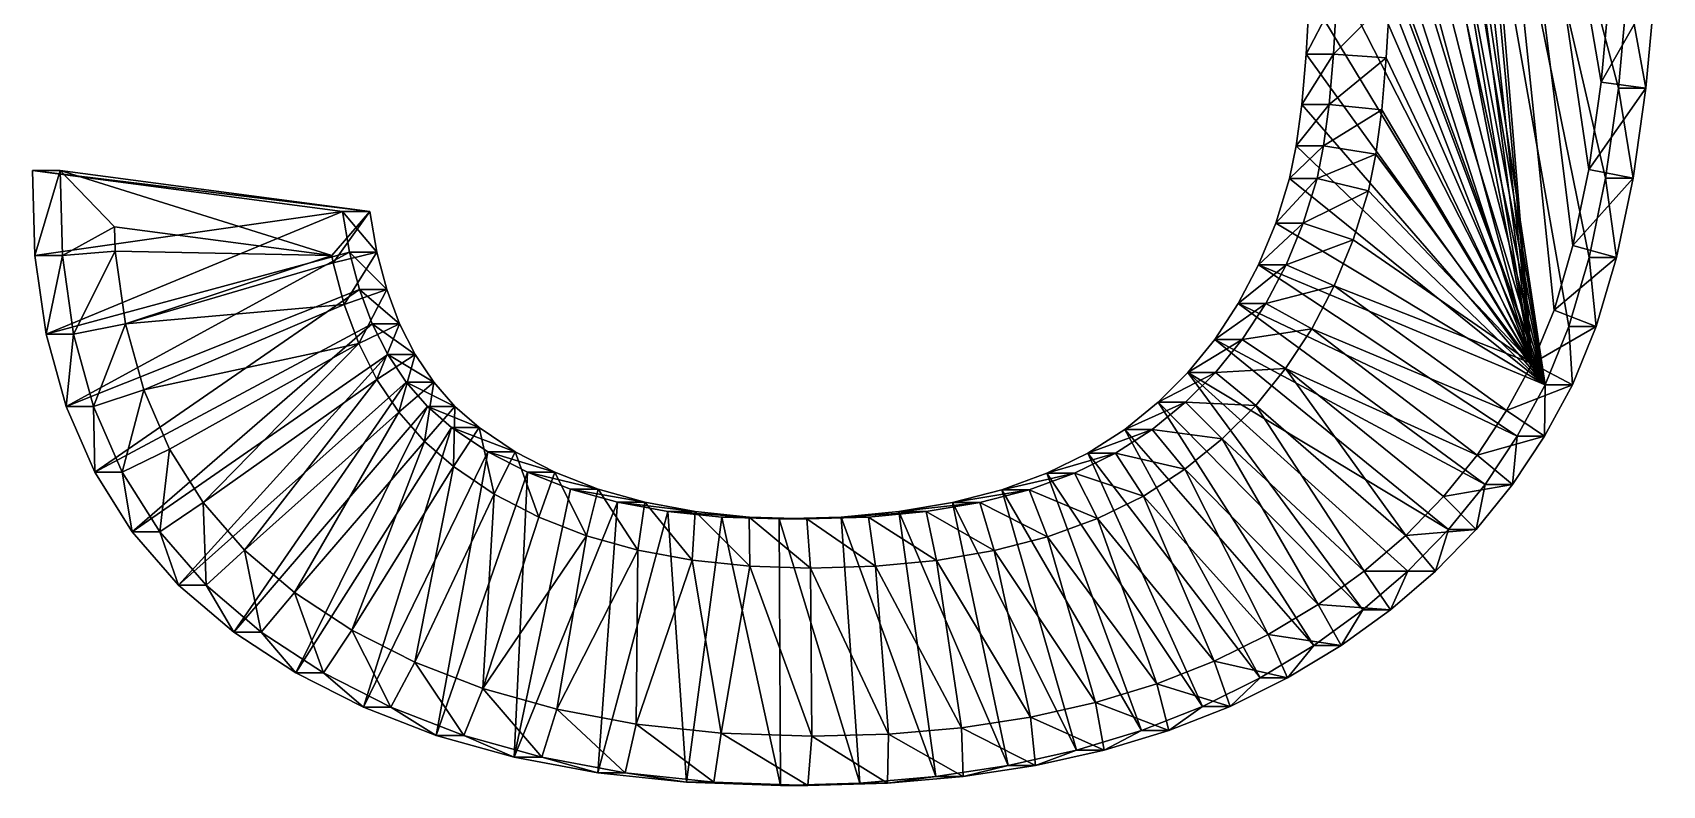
# Model space of a CAD drawing. Header units: metres. Extents: x -136 to 55, y -57 to 41.
# Drawn here: x -47 to -38.31, y -16.09 to -12.08 of the extents above; entities that cross this region are included whole.
import ezdxf

# ---------------------------------------------------------------- set-up
doc = ezdxf.new("R2010")
doc.units = ezdxf.units.M
doc.layers.get('0').update_dxf_attribs({"true_color": 0x57e057})

msp = doc.modelspace()

# ---------------------------------------------------------------- meshes
at = {"color": 74, "true_color": 0x58b11a}
mesh = msp.add_polyface(dxfattribs=at)
corners = [(-40.2827, -8.6829, -0.2521), (-40.1362, -8.6829, 1.2693), (-40.0217, -8.2739, 1.2583), (-40.43, -9.0496, -0.2379), (-40.2835, -9.0496, 1.2835), (-40.6099, -9.3739, -0.2206), (-40.4634, -9.3739, 1.3008), (-40.8226, -9.656, -0.2001), (-40.6761, -9.656, 1.3213), (-40.1362, -8.6829, 1.2693), (-40.0217, -8.2739, 1.2583), (-40.2835, -9.0496, 1.2835), (-40.4634, -9.3739, 1.3008), (-40.6761, -9.656, 1.3213), (-40.0266, -10.6563, 1.2588), (-39.7446, -9.9973, 1.451), (-40.5173, -10.8186, 1.5254), (-39.7464, -8.333, 1.4512), (-39.8681, -8.7676, 1.4629), (-40.0268, -9.1628, 1.4782), (-40.2236, -9.5175, 1.4971), (-40.4574, -9.8276, 1.5196), (-40.9129, -9.8982, 1.3441), (-39.0038, -13.8461, 1.3797), (-39.5926, -6.7925, 1.4364), (-39.6095, -7.3459, 1.438), (-39.6605, -7.8591, 1.4429), (-38.6358, -12.3481, 1.3442), (-38.588, -11.8243, 1.3396), (-38.5592, -11.2421, 1.3368), (-38.5495, -10.6001, 1.3359), (-40.7164, -10.0925, 1.5446), (-38.9354, -13.9589, -0.3818), (-40.0373, -7.3288, -0.2757), (-40.021, -6.7928, -0.2773), (-40.0864, -7.8225, -0.271), (-40.1682, -8.2739, -0.2631), (-38.4952, -11.8428, -0.4242), (-38.5441, -12.3787, -0.4195), (-38.4659, -11.2506, -0.427), (-38.4561, -10.602, -0.428), (-40.1731, -10.6563, -0.2626), (-41.0594, -9.8982, -0.1773)]
mesh.append_faces([[corners[k] for k in face] for face in [(7, 41, 42), (5, 41, 7)]], dxfattribs={"vtx0": -1, "vtx1": -1, "color": 74})
mesh.append_faces([[corners[k] for k in face] for face in [(23, 24, 25), (23, 25, 26), (23, 26, 17), (23, 17, 18), (24, 27, 28), (24, 28, 29), (24, 29, 30), (31, 16, 15), (32, 33, 34), (32, 35, 33), (32, 36, 35), (32, 0, 36), (34, 37, 38), (34, 39, 37), (34, 40, 39)]], dxfattribs={"vtx0": -1, "vtx2": -1, "color": 74})
mesh.append_faces([[corners[k] for k in face] for face in [(0, 3, 1), (3, 5, 4), (5, 7, 6), (1, 4, 9), (4, 6, 11), (6, 8, 12), (10, 9, 17), (9, 11, 18), (11, 12, 19), (12, 13, 20), (13, 22, 21)]], dxfattribs={"vtx1": -1, "color": 74})
mesh.append_faces([[corners[k] for k in face] for face in [(21, 31, 15), (20, 21, 15), (19, 20, 15), (18, 19, 15)]], dxfattribs={"vtx1": -1, "vtx2": -1, "color": 74})
mesh.append_faces([[corners[k] for k in face] for face in [(0, 1, 2), (3, 4, 1), (5, 6, 4), (7, 8, 6), (1, 9, 10), (4, 11, 9), (6, 12, 11), (8, 13, 12), (14, 15, 16), (9, 18, 17), (11, 19, 18), (12, 20, 19), (13, 21, 20)]], dxfattribs={"vtx2": -1, "color": 74})
mesh = msp.add_polyface(dxfattribs=at)
corners = [(-38.4952, -11.8428, -0.4242), (-38.3487, -11.8428, 1.0972), (-38.3976, -12.3787, 1.1019), (-38.4659, -11.2506, -0.427), (-38.3194, -11.2506, 1.0944), (-38.4561, -10.602, -0.428), (-38.3096, -10.602, 1.0935), (-38.3487, -11.8428, 1.0972), (-38.3976, -12.3787, 1.1019), (-38.3194, -11.2506, 1.0944), (-38.3096, -10.602, 1.0935), (-40.0266, -10.6563, 1.2588), (-40.0268, -11.1126, 1.2588), (-40.0266, -10.6563, 1.2588), (-40.0268, -11.1126, 1.2588), (-40.0329, -11.5218, 1.2594), (-40.0329, -11.5218, 1.2594), (-40.0447, -11.8838, 1.2605), (-40.0447, -11.8838, 1.2605), (-40.0624, -12.1987, 1.2622), (-40.0624, -12.1987, 1.2622), (-38.588, -11.8243, 1.3396), (-38.6358, -12.3481, 1.3442), (-38.5592, -11.2421, 1.3368), (-38.5495, -10.6001, 1.3359), (-39.7446, -9.9973, 1.451), (-39.7451, -11.1146, 1.451), (-39.7512, -11.528, 1.4516), (-39.7632, -11.8955, 1.4528), (-39.7813, -12.2177, 1.4545), (-39.5926, -6.7925, 1.4364), (-39.0038, -13.8461, 1.3797), (-38.8872, -13.5612, 1.3684), (-38.7864, -13.2175, 1.3587), (-38.7022, -12.8128, 1.3506), (-39.8681, -8.7676, 1.4629), (-40.021, -6.7928, -0.2773), (-38.8083, -13.6483, -0.3941), (-38.9354, -13.9589, -0.3818), (-38.7006, -13.2814, -0.4044), (-38.6126, -12.8582, -0.4129), (-38.5441, -12.3787, -0.4195), (-40.43, -9.0496, -0.2379), (-40.2827, -8.6829, -0.2521), (-40.6099, -9.3739, -0.2206), (-40.1731, -10.6563, -0.2626), (-40.1733, -11.1126, -0.2626)]
mesh.append_faces([[corners[k] for k in face] for face in [(31, 35, 25), (38, 45, 44)]], dxfattribs={"vtx0": -1, "vtx1": -1, "vtx2": -1, "color": 74})
mesh.append_faces([[corners[k] for k in face] for face in [(30, 31, 32), (30, 32, 33), (30, 33, 34), (30, 34, 22), (31, 25, 26), (36, 37, 38), (36, 39, 37), (36, 40, 39), (36, 41, 40), (38, 42, 43), (38, 44, 42), (38, 46, 45)]], dxfattribs={"vtx0": -1, "vtx2": -1, "color": 74})
mesh.append_faces([[corners[k] for k in face] for face in [(0, 3, 1), (3, 5, 4), (1, 4, 7), (4, 6, 9), (11, 12, 13), (12, 15, 14), (15, 17, 16), (17, 19, 18), (7, 9, 21), (9, 10, 23), (13, 14, 25), (14, 16, 26), (16, 18, 27), (18, 20, 28)]], dxfattribs={"vtx1": -1, "color": 74})
mesh.append_faces([[corners[k] for k in face] for face in [(0, 1, 2), (3, 4, 1), (5, 6, 4), (1, 7, 8), (4, 9, 7), (6, 10, 9), (12, 14, 13), (15, 16, 14), (17, 18, 16), (19, 20, 18), (7, 21, 22), (9, 23, 21), (10, 24, 23), (14, 26, 25), (16, 27, 26), (18, 28, 27), (20, 29, 28)]], dxfattribs={"vtx2": -1, "color": 74})
mesh = msp.add_polyface(dxfattribs=at)
corners = [(-46.2026, -10.4792, 0.3179), (-45.8568, -10.8796, 0.2846), (-46.0561, -10.4792, 1.8394), (-45.7103, -10.8796, 1.8061), (-45.4725, -11.2183, 0.2476), (-45.326, -11.2183, 1.7691), (-45.0497, -11.4955, 0.2069), (-44.9032, -11.4955, 1.7283), (-45.3084, -13.2531, 0.2318), (-45.1619, -13.2531, 1.7533), (-45.1091, -13.4525, 1.7482), (-45.346, -13.0363, 0.2354), (-45.1995, -13.0363, 1.7569), (-46.9978, -12.818, 0.3945), (-46.8513, -12.818, 1.9159), (-46.9852, -13.2704, 0.3933), (-46.8388, -13.2704, 1.9147), (-46.0561, -10.4792, 1.8394), (-45.7103, -10.8796, 1.8061), (-45.326, -11.2183, 1.7691), (-44.9032, -11.4955, 1.7283), (-45.1619, -13.2531, 1.7533), (-45.1091, -13.4525, 1.7482), (-45.1995, -13.0363, 1.7569), (-46.8513, -12.818, 1.9159), (-46.8388, -13.2704, 1.9147), (-45.8286, -10.3187, 2.0368), (-45.504, -10.6944, 2.0056), (-45.147, -11.0091, 1.9712), (-45.396, -13.3094, 1.9952), (-45.3369, -13.5324, 1.9895), (-45.4026, -13.271, 1.9958), (-46.5611, -13.1179, 2.1073), (-46.5575, -13.2482, 2.107), (-44.5679, -10.0879, 1.9154), (-46.9258, -13.6891, 0.3876), (-44.5584, -9.8947, 0.1596), (-44.3076, -10.1007, 0.1355)]
mesh.append_faces([[corners[k] for k in face] for face in [(11, 15, 13)]], dxfattribs={"vtx0": -1, "color": 74})
mesh.append_faces([[corners[k] for k in face] for face in [(8, 35, 11)]], dxfattribs={"vtx0": -1, "vtx1": -1, "color": 74})
mesh.append_faces([[corners[k] for k in face] for face in [(34, 27, 28), (11, 35, 15), (36, 4, 1), (37, 6, 4)]], dxfattribs={"vtx0": -1, "vtx2": -1, "color": 74})
mesh.append_faces([[corners[k] for k in face] for face in [(0, 1, 2), (1, 4, 3), (4, 6, 5), (8, 11, 9), (11, 13, 12), (13, 15, 14), (2, 3, 17), (3, 5, 18), (5, 7, 19), (9, 12, 21), (12, 14, 23), (14, 16, 24), (17, 18, 26), (18, 19, 27), (19, 20, 28), (21, 23, 29), (23, 24, 31), (24, 25, 32)]], dxfattribs={"vtx1": -1, "color": 74})
mesh.append_faces([[corners[k] for k in face] for face in [(1, 3, 2), (4, 5, 3), (6, 7, 5), (8, 9, 10), (11, 12, 9), (13, 14, 12), (15, 16, 14), (3, 18, 17), (5, 19, 18), (7, 20, 19), (9, 21, 22), (12, 23, 21), (14, 24, 23), (16, 25, 24), (18, 27, 26), (19, 28, 27), (21, 29, 30), (23, 31, 29), (24, 32, 31), (25, 33, 32), (31, 32, 33)]], dxfattribs={"vtx2": -1, "color": 74})
mesh = msp.add_polyface(dxfattribs=at)
corners = [(-45.0497, -11.4955, 0.2069), (-44.5884, -11.7111, 0.1625), (-44.9032, -11.4955, 1.7283), (-44.4419, -11.7111, 1.6839), (-44.0886, -11.8651, 0.1144), (-43.9421, -11.8651, 1.6358), (-43.5503, -11.9574, 0.0625), (-43.4038, -11.9574, 1.584), (-42.9735, -11.9882, 0.007), (-42.827, -11.9882, 1.5284), (-42.5058, -11.9611, -0.038), (-42.3593, -11.9611, 1.4834), (-42.0607, -11.8795, -0.0809), (-44.7639, -14.1864, 0.1794), (-44.8926, -14.0747, 0.1918), (-44.6174, -14.1864, 1.7008), (-44.7461, -14.0747, 1.7132), (-45.0062, -13.9454, 0.2027), (-44.8597, -13.9454, 1.7242), (-44.9032, -11.4955, 1.7283), (-44.4419, -11.7111, 1.6839), (-43.9421, -11.8651, 1.6358), (-43.4038, -11.9574, 1.584), (-42.827, -11.9882, 1.5284), (-42.3593, -11.9611, 1.4834), (-44.6174, -14.1864, 1.7008), (-44.7461, -14.0747, 1.7132), (-44.8597, -13.9454, 1.7242), (-44.958, -13.7986, 1.7336), (-44.958, -13.7986, 1.7336), (-44.7554, -11.2658, 1.9335), (-44.3273, -11.4659, 1.8923), (-43.8607, -11.6096, 1.8473), (-43.3539, -11.6966, 1.7985), (-42.8067, -11.7258, 1.7458), (-42.3694, -11.7004, 1.7037), (-41.9142, -11.8795, 1.4405), (-44.9091, -14.2613, 1.9483), (-45.0456, -14.1059, 1.9614), (-43.1405, -10.5502, 0.0231), (-42.8078, -10.569, -0.009)]
mesh.append_faces([[corners[k] for k in face] for face in [(39, 8, 6), (40, 10, 8)]], dxfattribs={"vtx0": -1, "vtx2": -1, "color": 74})
mesh.append_faces([[corners[k] for k in face] for face in [(0, 1, 2), (1, 4, 3), (4, 6, 5), (6, 8, 7), (8, 10, 9), (10, 12, 11), (13, 14, 15), (14, 17, 16), (2, 3, 19), (3, 5, 20), (5, 7, 21), (7, 9, 22), (9, 11, 23), (15, 16, 25), (16, 18, 26), (18, 28, 27), (19, 20, 30), (20, 21, 31), (21, 22, 32), (22, 23, 33), (23, 24, 34), (24, 36, 35), (26, 27, 37)]], dxfattribs={"vtx1": -1, "color": 74})
mesh.append_faces([[corners[k] for k in face] for face in [(1, 3, 2), (4, 5, 3), (6, 7, 5), (8, 9, 7), (10, 11, 9), (14, 16, 15), (17, 18, 16), (3, 20, 19), (5, 21, 20), (7, 22, 21), (9, 23, 22), (11, 24, 23), (16, 26, 25), (18, 27, 26), (28, 29, 27), (21, 32, 31), (22, 33, 32), (23, 34, 33), (24, 35, 34), (27, 38, 37)]], dxfattribs={"vtx2": -1, "color": 74})
mesh = msp.add_polyface(dxfattribs=at)
corners = [(-38.8083, -13.6483, -0.3941), (-38.7006, -13.2814, -0.4044), (-38.6618, -13.6483, 1.1274), (-38.5541, -13.2814, 1.117), (-38.6126, -12.8582, -0.4129), (-38.4661, -12.8582, 1.1085), (-38.5441, -12.3787, -0.4195), (-38.3976, -12.3787, 1.1019), (-38.4952, -11.8428, -0.4242), (-38.6618, -13.6483, 1.1274), (-38.5541, -13.2814, 1.117), (-38.4661, -12.8582, 1.1085), (-38.3976, -12.3787, 1.1019), (-38.3487, -11.8428, 1.0972), (-40.0624, -12.1987, 1.2622), (-40.086, -12.4665, 1.2645), (-40.0624, -12.1987, 1.2622), (-38.8872, -13.5612, 1.3684), (-38.7864, -13.2175, 1.3587), (-38.7022, -12.8128, 1.3506), (-38.6358, -12.3481, 1.3442), (-38.3487, -11.8428, 1.0972), (-40.086, -12.4665, 1.2645), (-39.7813, -12.2177, 1.4545), (-39.8058, -12.4954, 1.4569), (-40.1154, -12.6871, 1.2673), (-39.8371, -12.7307, 1.4599), (-40.1506, -12.8606, 1.2707), (-39.8768, -12.9261, 1.4637), (-40.2246, -13.0983, 1.2778), (-39.9582, -13.1876, 1.4716), (-40.0585, -13.4317, 1.4812), (-39.0038, -13.8461, 1.3797), (-39.7451, -11.1146, 1.451), (-39.7512, -11.528, 1.4516), (-39.7632, -11.8955, 1.4528), (-40.3711, -13.0983, -0.2436), (-38.9354, -13.9589, -0.3818), (-40.4623, -13.3204, -0.2348), (-40.2971, -12.8606, -0.2507), (-40.1794, -11.5218, -0.262), (-40.1733, -11.1126, -0.2626), (-40.1912, -11.8838, -0.2609), (-40.2089, -12.1987, -0.2592), (-40.2325, -12.4665, -0.2569), (-40.2619, -12.6871, -0.2541)]
mesh.append_faces([[corners[k] for k in face] for face in [(24, 32, 23), (36, 37, 38), (39, 37, 36)]], dxfattribs={"vtx0": -1, "vtx1": -1, "color": 74})
mesh.append_faces([[corners[k] for k in face] for face in [(32, 33, 34), (32, 34, 35), (32, 35, 23), (37, 40, 41), (37, 42, 40), (37, 43, 42), (37, 44, 43), (37, 45, 44)]], dxfattribs={"vtx0": -1, "vtx2": -1, "color": 74})
mesh.append_faces([[corners[k] for k in face] for face in [(0, 1, 2), (1, 4, 3), (4, 6, 5), (6, 8, 7), (2, 3, 9), (3, 5, 10), (5, 7, 11), (7, 13, 12), (14, 15, 16), (9, 10, 17), (10, 11, 18), (11, 12, 19), (12, 21, 20), (16, 22, 23), (22, 25, 24), (25, 27, 26)]], dxfattribs={"vtx1": -1, "color": 74})
mesh.append_faces([[corners[k] for k in face] for face in [(30, 31, 32), (28, 30, 32), (26, 28, 32), (24, 26, 32), (39, 45, 37)]], dxfattribs={"vtx1": -1, "vtx2": -1, "color": 74})
mesh.append_faces([[corners[k] for k in face] for face in [(1, 3, 2), (4, 5, 3), (6, 7, 5), (3, 10, 9), (5, 11, 10), (7, 12, 11), (10, 18, 17), (11, 19, 18), (12, 20, 19), (22, 24, 23), (25, 26, 24), (27, 28, 26), (29, 30, 28)]], dxfattribs={"vtx2": -1, "color": 74})
mesh = msp.add_polyface(dxfattribs=at)
corners = [(-42.0607, -11.8795, -0.0809), (-41.9142, -11.8795, 1.4405), (-42.3593, -11.9611, 1.4834), (-41.6381, -11.7436, -0.1216), (-41.4916, -11.7436, 1.3998), (-41.238, -11.5533, -0.1601), (-41.0916, -11.5533, 1.3613), (-40.1794, -11.5218, -0.262), (-40.1912, -11.8838, -0.2609), (-40.0329, -11.5218, 1.2594), (-40.0447, -11.8838, 1.2605), (-40.2089, -12.1987, -0.2592), (-40.0624, -12.1987, 1.2622), (-40.2325, -12.4665, -0.2569), (-40.086, -12.4665, 1.2645), (-40.2619, -12.6871, -0.2541), (-40.1154, -12.6871, 1.2673), (-40.2971, -12.8606, -0.2507), (-40.1506, -12.8606, 1.2707), (-40.3711, -13.0983, -0.2436), (-40.2246, -13.0983, 1.2778), (-40.4623, -13.3204, -0.2348), (-40.3158, -13.3204, 1.2866), (-40.5707, -13.5268, -0.2244), (-40.4242, -13.5268, 1.2971), (-42.3593, -11.9611, 1.4834), (-41.9142, -11.8795, 1.4405), (-41.4916, -11.7436, 1.3998), (-40.086, -12.4665, 1.2645), (-40.0624, -12.1987, 1.2622), (-40.1154, -12.6871, 1.2673), (-40.1506, -12.8606, 1.2707), (-40.2246, -13.0983, 1.2778), (-40.3158, -13.3204, 1.2866), (-40.4242, -13.5268, 1.2971), (-41.9567, -11.6248, 1.664), (-42.3694, -11.7004, 1.7037), (-41.5667, -11.4993, 1.6264), (-39.8768, -12.9261, 1.4637), (-39.9582, -13.1876, 1.4716), (-40.0585, -13.4317, 1.4812)]
mesh.append_faces([[corners[k] for k in face] for face in [(0, 3, 1), (3, 5, 4), (7, 8, 9), (8, 11, 10), (11, 13, 12), (13, 15, 14), (15, 17, 16), (17, 19, 18), (19, 21, 20), (21, 23, 22), (2, 1, 25), (1, 4, 26), (4, 6, 27), (14, 16, 28), (16, 18, 30), (18, 20, 31), (20, 22, 32), (22, 24, 33), (26, 27, 35), (31, 32, 38), (32, 33, 39), (33, 34, 40)]], dxfattribs={"vtx1": -1, "color": 74})
mesh.append_faces([[corners[k] for k in face] for face in [(0, 1, 2), (3, 4, 1), (5, 6, 4), (8, 10, 9), (11, 12, 10), (13, 14, 12), (15, 16, 14), (17, 18, 16), (19, 20, 18), (21, 22, 20), (23, 24, 22), (1, 26, 25), (4, 27, 26), (14, 28, 29), (16, 30, 28), (18, 31, 30), (20, 32, 31), (22, 33, 32), (24, 34, 33), (26, 35, 36), (27, 37, 35), (33, 40, 39)]], dxfattribs={"vtx2": -1, "color": 74})
mesh = msp.add_polyface(dxfattribs=at)
corners = [(-46.9852, -13.2704, 0.3933), (-46.9258, -13.6891, 0.3876), (-46.8388, -13.2704, 1.9147), (-46.7793, -13.6891, 1.909), (-46.8195, -14.0741, 0.3773), (-46.673, -14.0741, 1.8988), (-45.0062, -13.9454, 0.2027), (-45.1045, -13.7986, 0.2122), (-44.8597, -13.9454, 1.7242), (-44.958, -13.7986, 1.7336), (-45.1877, -13.6343, 0.2202), (-45.0412, -13.6343, 1.7416), (-45.2556, -13.4525, 0.2267), (-45.1091, -13.4525, 1.7482), (-45.3084, -13.2531, 0.2318), (-46.8388, -13.2704, 1.9147), (-46.7793, -13.6891, 1.909), (-46.673, -14.0741, 1.8988), (-44.958, -13.7986, 1.7336), (-45.0412, -13.6343, 1.7416), (-45.1091, -13.4525, 1.7482), (-45.1619, -13.2531, 1.7533), (-46.5575, -13.2482, 2.107), (-46.5025, -13.6353, 2.1017), (-46.4057, -13.986, 2.0924), (-46.5198, -14.4253, 1.884), (-44.8597, -13.9454, 1.7242), (-45.0456, -14.1059, 1.9614), (-45.1624, -13.9316, 1.9727), (-45.2593, -13.74, 1.982), (-45.3369, -13.5324, 1.9895), (-45.1619, -13.2531, 1.7533), (-45.4026, -13.271, 1.9958), (-45.396, -13.3094, 1.9952), (-46.2679, -14.302, 2.0791), (-46.0891, -14.5856, 2.0619), (-46.6663, -14.4253, 0.3626), (-46.4662, -14.7429, 0.3433)]
mesh.append_faces([[corners[k] for k in face] for face in [(12, 4, 14), (10, 36, 12), (7, 37, 10)]], dxfattribs={"vtx0": -1, "vtx1": -1, "color": 74})
mesh.append_faces([[corners[k] for k in face] for face in [(32, 22, 23), (30, 23, 24), (29, 24, 34), (14, 4, 1), (12, 36, 4)]], dxfattribs={"vtx0": -1, "vtx2": -1, "color": 74})
mesh.append_faces([[corners[k] for k in face] for face in [(0, 1, 2), (1, 4, 3), (6, 7, 8), (7, 10, 9), (10, 12, 11), (12, 14, 13), (2, 3, 15), (3, 5, 16), (9, 11, 18), (11, 13, 19), (13, 21, 20), (15, 16, 22), (16, 17, 23), (17, 25, 24), (26, 18, 27), (18, 19, 28), (19, 20, 29), (20, 31, 30)]], dxfattribs={"vtx1": -1, "color": 74})
mesh.append_faces([[corners[k] for k in face] for face in [(33, 32, 23), (30, 33, 23), (29, 30, 24), (28, 29, 35)]], dxfattribs={"vtx1": -1, "vtx2": -1, "color": 74})
mesh.append_faces([[corners[k] for k in face] for face in [(1, 3, 2), (4, 5, 3), (7, 9, 8), (10, 11, 9), (12, 13, 11), (3, 16, 15), (5, 17, 16), (11, 19, 18), (13, 20, 19), (16, 23, 22), (17, 24, 23), (18, 28, 27), (19, 29, 28), (20, 30, 29)]], dxfattribs={"vtx2": -1, "color": 74})
mesh = msp.add_polyface(dxfattribs=at)
corners = [(-39.255, -14.4898, -0.351), (-39.0838, -14.2328, -0.3675), (-39.1085, -14.4898, 1.1704), (-38.9373, -14.2328, 1.1539), (-38.9354, -13.9589, -0.3818), (-38.7889, -13.9589, 1.1396), (-38.8083, -13.6483, -0.3941), (-38.6618, -13.6483, 1.1274), (-40.5707, -13.5268, -0.2244), (-40.6961, -13.7177, -0.2123), (-40.4242, -13.5268, 1.2971), (-40.5496, -13.7177, 1.3091), (-39.1085, -14.4898, 1.1704), (-38.9373, -14.2328, 1.1539), (-38.7889, -13.9589, 1.1396), (-38.6618, -13.6483, 1.1274), (-40.4242, -13.5268, 1.2971), (-40.5496, -13.7177, 1.3091), (-40.6922, -13.893, 1.3229), (-40.6922, -13.893, 1.3229), (-39.2976, -14.3339, 1.408), (-39.1398, -14.097, 1.3928), (-39.0038, -13.8461, 1.3797), (-38.8872, -13.5612, 1.3684), (-40.1785, -13.6604, 1.4928), (-40.0585, -13.4317, 1.4812), (-40.3183, -13.8732, 1.5062), (-40.4778, -14.0692, 1.5216), (-40.8519, -14.0527, 1.3383), (-40.6564, -14.2478, 1.5388), (-39.677, -14.7613, 1.4445), (-39.4766, -14.5552, 1.4252), (-40.8387, -13.893, -0.1986), (-39.9058, -15.1589, -0.2884), (-40.9984, -14.0527, -0.1832), (-39.4491, -14.7298, -0.3324), (-40.4623, -13.3204, -0.2348)]
mesh.append_faces([[corners[k] for k in face] for face in [(32, 33, 34), (9, 35, 32), (8, 0, 9), (36, 1, 8)]], dxfattribs={"vtx0": -1, "vtx1": -1, "color": 74})
mesh.append_faces([[corners[k] for k in face] for face in [(26, 30, 31), (26, 31, 20), (24, 20, 21), (25, 21, 22), (9, 0, 35), (8, 1, 0), (36, 4, 1)]], dxfattribs={"vtx0": -1, "vtx2": -1, "color": 74})
mesh.append_faces([[corners[k] for k in face] for face in [(0, 1, 2), (1, 4, 3), (4, 6, 5), (8, 9, 10), (2, 3, 12), (3, 5, 13), (5, 7, 14), (10, 11, 16), (11, 18, 17), (12, 13, 20), (13, 14, 21), (14, 15, 22), (16, 17, 24), (17, 19, 26), (19, 28, 27)]], dxfattribs={"vtx1": -1, "color": 74})
mesh.append_faces([[corners[k] for k in face] for face in [(26, 27, 30), (24, 26, 20), (25, 24, 21)]], dxfattribs={"vtx1": -1, "vtx2": -1, "color": 74})
mesh.append_faces([[corners[k] for k in face] for face in [(1, 3, 2), (4, 5, 3), (6, 7, 5), (9, 11, 10), (3, 13, 12), (5, 14, 13), (7, 15, 14), (11, 17, 16), (18, 19, 17), (13, 21, 20), (14, 22, 21), (15, 23, 22), (16, 24, 25), (17, 26, 24), (19, 27, 26), (28, 29, 27)]], dxfattribs={"vtx2": -1, "color": 74})
mesh = msp.add_polyface(dxfattribs=at)
corners = [(-46.8195, -14.0741, 0.3773), (-46.6663, -14.4253, 0.3626), (-46.673, -14.0741, 1.8988), (-46.5198, -14.4253, 1.884), (-46.4662, -14.7429, 0.3433), (-46.3197, -14.7429, 1.8647), (-46.2192, -15.0267, 0.3195), (-46.0727, -15.0267, 1.841), (-45.9254, -15.2768, 0.2912), (-45.7789, -15.2768, 1.8127), (-45.5939, -15.4934, 0.2593), (-45.4474, -15.4934, 1.7807), (-45.2342, -15.6767, 0.2247), (-45.0877, -15.6767, 1.7461), (-46.673, -14.0741, 1.8988), (-46.5198, -14.4253, 1.884), (-46.3197, -14.7429, 1.8647), (-46.0727, -15.0267, 1.841), (-45.7789, -15.2768, 1.8127), (-45.4474, -15.4934, 1.7807), (-46.2679, -14.302, 2.0791), (-46.4057, -13.986, 2.0924), (-46.0891, -14.5856, 2.0619), (-45.8683, -14.8395, 2.0406), (-45.6019, -15.0662, 2.015), (-45.296, -15.2661, 1.9855), (-45.0877, -15.6767, 1.7461), (-45.2593, -13.74, 1.982), (-45.1624, -13.9316, 1.9727), (-45.0456, -14.1059, 1.9614), (-44.9091, -14.2613, 1.9483), (-45.1877, -13.6343, 0.2202), (-45.1045, -13.7986, 0.2122), (-45.0062, -13.9454, 0.2027), (-44.8926, -14.0747, 0.1918)]
mesh.append_faces([[corners[k] for k in face] for face in [(33, 6, 32), (34, 8, 33)]], dxfattribs={"vtx0": -1, "vtx1": -1, "color": 74})
mesh.append_faces([[corners[k] for k in face] for face in [(27, 20, 22), (28, 22, 23), (29, 23, 24), (30, 24, 25), (31, 4, 1), (32, 6, 4), (33, 8, 6), (34, 10, 8)]], dxfattribs={"vtx0": -1, "vtx2": -1, "color": 74})
mesh.append_faces([[corners[k] for k in face] for face in [(0, 1, 2), (1, 4, 3), (4, 6, 5), (6, 8, 7), (8, 10, 9), (10, 12, 11), (2, 3, 14), (3, 5, 15), (5, 7, 16), (7, 9, 17), (9, 11, 18), (11, 13, 19), (15, 16, 20), (16, 17, 22), (17, 18, 23), (18, 19, 24), (19, 26, 25)]], dxfattribs={"vtx1": -1, "color": 74})
mesh.append_faces([[corners[k] for k in face] for face in [(29, 28, 23)]], dxfattribs={"vtx1": -1, "vtx2": -1, "color": 74})
mesh.append_faces([[corners[k] for k in face] for face in [(1, 3, 2), (4, 5, 3), (6, 7, 5), (8, 9, 7), (10, 11, 9), (12, 13, 11), (3, 15, 14), (5, 16, 15), (7, 17, 16), (9, 18, 17), (11, 19, 18), (15, 20, 21), (16, 22, 20), (17, 23, 22), (18, 24, 23), (19, 25, 24)]], dxfattribs={"vtx2": -1, "color": 74})
mesh = msp.add_polyface(dxfattribs=at)
corners = [(-40.6961, -13.7177, -0.2123), (-40.8387, -13.893, -0.1986), (-40.5496, -13.7177, 1.3091), (-40.6922, -13.893, 1.3229), (-40.9984, -14.0527, -0.1832), (-40.8519, -14.0527, 1.3383), (-41.1753, -14.1968, -0.1662), (-41.0288, -14.1968, 1.3553), (-41.3718, -14.3234, -0.1472), (-41.2253, -14.3234, 1.3742), (-41.5906, -14.4305, -0.1262), (-41.4441, -14.4305, 1.3953), (-41.8315, -14.5182, -0.103), (-41.685, -14.5182, 1.4185), (-42.0946, -14.5863, -0.0776), (-41.9481, -14.5863, 1.4438), (-42.38, -14.635, -0.0502), (-42.2335, -14.635, 1.4713), (-40.6922, -13.893, 1.3229), (-40.8519, -14.0527, 1.3383), (-41.0288, -14.1968, 1.3553), (-41.2253, -14.3234, 1.3742), (-41.4441, -14.4305, 1.3953), (-41.685, -14.5182, 1.4185), (-41.9481, -14.5863, 1.4438), (-42.2335, -14.635, 1.4713), (-40.6564, -14.2478, 1.5388), (-40.8549, -14.4095, 1.5579), (-41.0764, -14.5523, 1.5792), (-41.3213, -14.6722, 1.6028), (-41.5869, -14.7688, 1.6284), (-41.8727, -14.8428, 1.6559), (-42.1784, -14.895, 1.6853), (-40.4116, -15.2901, 1.5152), (-40.454, -15.5203, -0.2356), (-40.1685, -15.3481, -0.2631)]
mesh.append_faces([[corners[k] for k in face] for face in [(6, 34, 8), (4, 35, 6)]], dxfattribs={"vtx0": -1, "vtx1": -1, "color": 74})
mesh.append_faces([[corners[k] for k in face] for face in [(0, 1, 2), (1, 4, 3), (4, 6, 5), (6, 8, 7), (8, 10, 9), (10, 12, 11), (12, 14, 13), (14, 16, 15), (3, 5, 18), (5, 7, 19), (7, 9, 20), (9, 11, 21), (11, 13, 22), (13, 15, 23), (15, 17, 24), (19, 20, 26), (20, 21, 27), (21, 22, 28), (22, 23, 29), (23, 24, 30), (24, 25, 31)]], dxfattribs={"vtx1": -1, "color": 74})
mesh.append_faces([[corners[k] for k in face] for face in [(27, 28, 33)]], dxfattribs={"vtx1": -1, "vtx2": -1, "color": 74})
mesh.append_faces([[corners[k] for k in face] for face in [(1, 3, 2), (4, 5, 3), (6, 7, 5), (8, 9, 7), (10, 11, 9), (12, 13, 11), (14, 15, 13), (16, 17, 15), (5, 19, 18), (7, 20, 19), (9, 21, 20), (11, 22, 21), (13, 23, 22), (15, 24, 23), (17, 25, 24), (20, 27, 26), (21, 28, 27), (22, 29, 28), (23, 30, 29), (24, 31, 30), (25, 32, 31)]], dxfattribs={"vtx2": -1, "color": 74})
mesh = msp.add_polyface(dxfattribs=at)
corners = [(-40.7607, -15.6723, -0.2061), (-40.454, -15.5203, -0.2356), (-40.6142, -15.6723, 1.3154), (-40.3075, -15.5203, 1.2858), (-40.1685, -15.3481, -0.2631), (-40.022, -15.3481, 1.2583), (-39.9058, -15.1589, -0.2884), (-39.7593, -15.1589, 1.233), (-39.6661, -14.9528, -0.3115), (-39.5196, -14.9528, 1.21), (-39.4491, -14.7298, -0.3324), (-39.3026, -14.7298, 1.1891), (-39.255, -14.4898, -0.351), (-39.1085, -14.4898, 1.1704), (-40.6142, -15.6723, 1.3154), (-40.3075, -15.5203, 1.2858), (-40.022, -15.3481, 1.2583), (-39.7593, -15.1589, 1.233), (-39.5196, -14.9528, 1.21), (-39.3026, -14.7298, 1.1891), (-39.1085, -14.4898, 1.1704), (-40.6988, -15.4324, 1.5429), (-40.4116, -15.2901, 1.5152), (-40.1444, -15.1289, 1.4895), (-39.8995, -14.9525, 1.4659), (-39.677, -14.7613, 1.4445), (-39.4766, -14.5552, 1.4252), (-39.2976, -14.3339, 1.408), (-40.8549, -14.4095, 1.5579), (-40.6564, -14.2478, 1.5388), (-40.4778, -14.0692, 1.5216), (-41.1753, -14.1968, -0.1662), (-40.9984, -14.0527, -0.1832), (-40.8387, -13.893, -0.1986)]
mesh.append_faces([[corners[k] for k in face] for face in [(28, 22, 23), (29, 23, 24), (30, 24, 25), (31, 4, 1), (32, 6, 4), (33, 8, 6), (33, 10, 8)]], dxfattribs={"vtx0": -1, "vtx2": -1, "color": 74})
mesh.append_faces([[corners[k] for k in face] for face in [(0, 1, 2), (1, 4, 3), (4, 6, 5), (6, 8, 7), (8, 10, 9), (10, 12, 11), (2, 3, 14), (3, 5, 15), (5, 7, 16), (7, 9, 17), (9, 11, 18), (11, 13, 19), (14, 15, 21), (15, 16, 22), (16, 17, 23), (17, 18, 24), (18, 19, 25), (19, 20, 26)]], dxfattribs={"vtx1": -1, "color": 74})
mesh.append_faces([[corners[k] for k in face] for face in [(29, 28, 23), (30, 29, 24)]], dxfattribs={"vtx1": -1, "vtx2": -1, "color": 74})
mesh.append_faces([[corners[k] for k in face] for face in [(1, 3, 2), (4, 5, 3), (6, 7, 5), (8, 9, 7), (10, 11, 9), (12, 13, 11), (3, 15, 14), (5, 16, 15), (7, 17, 16), (9, 18, 17), (11, 19, 18), (13, 20, 19), (15, 22, 21), (16, 23, 22), (17, 24, 23), (18, 25, 24), (19, 26, 25), (20, 27, 26)]], dxfattribs={"vtx2": -1, "color": 74})
mesh = msp.add_polyface(dxfattribs=at)
corners = [(-45.2342, -15.6767, 0.2247), (-44.8462, -15.8267, 0.1873), (-45.0877, -15.6767, 1.7461), (-44.6997, -15.8267, 1.7088), (-44.43, -15.9433, 0.1472), (-44.2835, -15.9433, 1.6687), (-43.9854, -16.0266, 0.1044), (-44.3603, -14.4252, 0.1405), (-44.5716, -14.3158, 0.1609), (-44.2138, -14.4252, 1.662), (-44.4252, -14.3158, 1.6823), (-44.7639, -14.1864, 0.1794), (-44.6174, -14.1864, 1.7008), (-45.0877, -15.6767, 1.7461), (-45.4474, -15.4934, 1.7807), (-44.6997, -15.8267, 1.7088), (-44.2835, -15.9433, 1.6687), (-44.2138, -14.4252, 1.662), (-44.4252, -14.3158, 1.6823), (-44.6174, -14.1864, 1.7008), (-44.9607, -15.437, 1.9532), (-45.296, -15.2661, 1.9855), (-44.5968, -15.5776, 1.9182), (-44.2035, -15.6878, 1.8803), (-44.3, -14.6646, 1.8896), (-44.0446, -14.7638, 1.865), (-44.537, -14.5418, 1.9124), (-44.7549, -14.3952, 1.9334), (-44.7461, -14.0747, 1.7132), (-44.9091, -14.2613, 1.9483), (-45.0456, -14.1059, 1.9614), (-45.6019, -15.0662, 2.015), (-45.5939, -15.4934, 0.2593), (-44.8926, -14.0747, 0.1918), (-44.1299, -14.5148, 0.1183)]
mesh.append_faces([[corners[k] for k in face] for face in [(11, 32, 33), (8, 0, 11), (7, 1, 8), (34, 4, 7)]], dxfattribs={"vtx0": -1, "vtx1": -1, "color": 74})
mesh.append_faces([[corners[k] for k in face] for face in [(27, 21, 20), (26, 20, 22), (25, 22, 23), (11, 0, 32), (8, 1, 0), (7, 4, 1)]], dxfattribs={"vtx0": -1, "vtx2": -1, "color": 74})
mesh.append_faces([[corners[k] for k in face] for face in [(0, 1, 2), (1, 4, 3), (4, 6, 5), (7, 8, 9), (8, 11, 10), (2, 3, 13), (3, 5, 15), (9, 10, 17), (10, 12, 18), (13, 15, 20), (15, 16, 22), (17, 18, 24), (18, 19, 26), (19, 28, 27)]], dxfattribs={"vtx1": -1, "color": 74})
mesh.append_faces([[corners[k] for k in face] for face in [(29, 30, 31), (27, 29, 21), (26, 27, 20), (24, 26, 22), (25, 24, 22)]], dxfattribs={"vtx1": -1, "vtx2": -1, "color": 74})
mesh.append_faces([[corners[k] for k in face] for face in [(1, 3, 2), (4, 5, 3), (8, 10, 9), (11, 12, 10), (2, 13, 14), (3, 15, 13), (5, 16, 15), (10, 18, 17), (12, 19, 18), (13, 20, 21), (15, 22, 20), (16, 23, 22), (17, 24, 25), (18, 26, 24), (19, 27, 26), (28, 29, 27)]], dxfattribs={"vtx2": -1, "color": 74})
mesh = msp.add_polyface(dxfattribs=at)
corners = [(-42.183, -16.0465, -0.0691), (-41.7981, -15.988, -0.1062), (-42.0365, -16.0465, 1.4523), (-41.6516, -15.988, 1.4152), (-41.4327, -15.9062, -0.1414), (-41.2862, -15.9062, 1.3801), (-41.0869, -15.8009, -0.1747), (-40.9404, -15.8009, 1.3468), (-40.7607, -15.6723, -0.2061), (-40.6142, -15.6723, 1.3154), (-42.0365, -16.0465, 1.4523), (-42.441, -16.0816, 1.4913), (-41.6516, -15.988, 1.4152), (-41.2862, -15.9062, 1.3801), (-40.9404, -15.8009, 1.3468), (-40.6142, -15.6723, 1.3154), (-42.0463, -15.7862, 1.6726), (-42.4349, -15.8199, 1.71), (-41.6786, -15.7303, 1.6372), (-41.3316, -15.6526, 1.6038), (-41.0051, -15.5532, 1.5724), (-40.6988, -15.4324, 1.5429), (-42.1784, -14.895, 1.6853), (-41.8727, -14.8428, 1.6559), (-41.5869, -14.7688, 1.6284), (-41.3213, -14.6722, 1.6028), (-41.0764, -14.5523, 1.5792), (-40.4116, -15.2901, 1.5152), (-42.38, -14.635, -0.0502), (-42.0946, -14.5863, -0.0776), (-41.8315, -14.5182, -0.103), (-41.5906, -14.4305, -0.1262), (-41.3718, -14.3234, -0.1472), (-40.454, -15.5203, -0.2356)]
mesh.append_faces([[corners[k] for k in face] for face in [(29, 1, 28), (30, 4, 29), (31, 6, 30), (32, 8, 31)]], dxfattribs={"vtx0": -1, "vtx1": -1, "color": 74})
mesh.append_faces([[corners[k] for k in face] for face in [(22, 16, 18), (23, 18, 19), (24, 19, 20), (25, 20, 21), (26, 21, 27), (28, 1, 0), (29, 4, 1), (30, 6, 4), (31, 8, 6), (32, 33, 8)]], dxfattribs={"vtx0": -1, "vtx2": -1, "color": 74})
mesh.append_faces([[corners[k] for k in face] for face in [(0, 1, 2), (1, 4, 3), (4, 6, 5), (6, 8, 7), (2, 3, 10), (3, 5, 12), (5, 7, 13), (7, 9, 14), (10, 12, 16), (12, 13, 18), (13, 14, 19), (14, 15, 20)]], dxfattribs={"vtx1": -1, "color": 74})
mesh.append_faces([[corners[k] for k in face] for face in [(23, 22, 18), (24, 23, 19), (25, 24, 20), (26, 25, 21)]], dxfattribs={"vtx1": -1, "vtx2": -1, "color": 74})
mesh.append_faces([[corners[k] for k in face] for face in [(1, 3, 2), (4, 5, 3), (6, 7, 5), (8, 9, 7), (2, 10, 11), (3, 12, 10), (5, 13, 12), (7, 14, 13), (9, 15, 14), (10, 16, 17), (12, 18, 16), (13, 19, 18), (14, 20, 19), (15, 21, 20)]], dxfattribs={"vtx2": -1, "color": 74})
mesh = msp.add_polyface(dxfattribs=at)
corners = [(-43.9854, -16.0266, 0.1044), (-43.8389, -16.0266, 1.6259), (-44.2835, -15.9433, 1.6687), (-43.5126, -16.0766, 0.0589), (-43.3661, -16.0766, 1.5803), (-43.0115, -16.0933, 0.0107), (-43.3241, -14.664, 0.0408), (-43.6118, -14.6342, 0.0685), (-43.1776, -14.664, 1.5622), (-43.4653, -14.6342, 1.5899), (-43.8804, -14.5844, 0.0943), (-43.7339, -14.5844, 1.6158), (-44.1299, -14.5148, 0.1183), (-43.9834, -14.5148, 1.6398), (-44.3603, -14.4252, 0.1405), (-44.2138, -14.4252, 1.662), (-44.2835, -15.9433, 1.6687), (-43.8389, -16.0266, 1.6259), (-43.3661, -16.0766, 1.5803), (-43.1776, -14.664, 1.5622), (-43.4653, -14.6342, 1.5899), (-43.7339, -14.5844, 1.6158), (-43.9834, -14.5148, 1.6398), (-44.2138, -14.4252, 1.662), (-44.2035, -15.6878, 1.8803), (-43.7804, -15.7671, 1.8396), (-43.3272, -15.815, 1.796), (-43.4814, -14.8937, 1.8108), (-43.1743, -14.9256, 1.7812), (-43.7716, -14.84, 1.8387), (-44.0446, -14.7638, 1.865), (-44.43, -15.9433, 0.1472)]
mesh.append_faces([[corners[k] for k in face] for face in [(10, 31, 12), (7, 0, 10), (6, 3, 7)]], dxfattribs={"vtx0": -1, "vtx1": -1, "color": 74})
mesh.append_faces([[corners[k] for k in face] for face in [(29, 24, 25), (27, 25, 26), (10, 0, 31), (7, 3, 0), (6, 5, 3)]], dxfattribs={"vtx0": -1, "vtx2": -1, "color": 74})
mesh.append_faces([[corners[k] for k in face] for face in [(0, 3, 1), (3, 5, 4), (6, 7, 8), (7, 10, 9), (10, 12, 11), (12, 14, 13), (2, 1, 16), (1, 4, 17), (8, 9, 19), (9, 11, 20), (11, 13, 21), (13, 15, 22), (16, 17, 24), (17, 18, 25), (20, 21, 27), (21, 22, 29), (22, 23, 30)]], dxfattribs={"vtx1": -1, "color": 74})
mesh.append_faces([[corners[k] for k in face] for face in [(29, 30, 24), (27, 29, 25), (28, 27, 26)]], dxfattribs={"vtx1": -1, "vtx2": -1, "color": 74})
mesh.append_faces([[corners[k] for k in face] for face in [(0, 1, 2), (3, 4, 1), (7, 9, 8), (10, 11, 9), (12, 13, 11), (14, 15, 13), (1, 17, 16), (4, 18, 17), (9, 20, 19), (11, 21, 20), (13, 22, 21), (15, 23, 22), (17, 25, 24), (18, 26, 25), (20, 27, 28), (21, 29, 27), (22, 30, 29)]], dxfattribs={"vtx2": -1, "color": 74})
mesh = msp.add_polyface(dxfattribs=at)
corners = [(-43.0115, -16.0933, 0.0107), (-42.865, -16.0933, 1.5321), (-43.3661, -16.0766, 1.5803), (-42.5875, -16.0816, -0.0302), (-42.441, -16.0816, 1.4913), (-42.183, -16.0465, -0.0691), (-42.0365, -16.0465, 1.4523), (-42.38, -14.635, -0.0502), (-42.6875, -14.6642, -0.0205), (-42.2335, -14.635, 1.4713), (-42.541, -14.6642, 1.5009), (-43.0173, -14.674, 0.0112), (-42.8708, -14.674, 1.5326), (-43.3241, -14.664, 0.0408), (-43.1776, -14.664, 1.5622), (-43.3661, -16.0766, 1.5803), (-42.865, -16.0933, 1.5321), (-42.441, -16.0816, 1.4913), (-42.2335, -14.635, 1.4713), (-42.541, -14.6642, 1.5009), (-42.8708, -14.674, 1.5326), (-43.1776, -14.664, 1.5622), (-43.3272, -15.815, 1.796), (-42.8434, -15.8311, 1.7494), (-42.4349, -15.8199, 1.71), (-42.0365, -16.0465, 1.4523), (-42.1784, -14.895, 1.6853), (-42.504, -14.9259, 1.7167), (-42.8503, -14.9361, 1.75), (-43.1743, -14.9256, 1.7812), (-43.4653, -14.6342, 1.5899), (-42.0463, -15.7862, 1.6726)]
mesh.append_faces([[corners[k] for k in face] for face in [(11, 0, 13), (8, 3, 11), (7, 5, 8)]], dxfattribs={"vtx0": -1, "vtx1": -1, "color": 74})
mesh.append_faces([[corners[k] for k in face] for face in [(29, 22, 23), (28, 23, 24), (27, 24, 31), (11, 3, 0), (8, 5, 3)]], dxfattribs={"vtx0": -1, "vtx2": -1, "color": 74})
mesh.append_faces([[corners[k] for k in face] for face in [(0, 3, 1), (3, 5, 4), (7, 8, 9), (8, 11, 10), (11, 13, 12), (2, 1, 15), (1, 4, 16), (4, 6, 17), (9, 10, 18), (10, 12, 19), (12, 14, 20), (15, 16, 22), (16, 17, 23), (17, 25, 24), (18, 19, 26), (19, 20, 27), (20, 21, 28), (21, 30, 29)]], dxfattribs={"vtx1": -1, "color": 74})
mesh.append_faces([[corners[k] for k in face] for face in [(28, 29, 23), (27, 28, 24), (26, 27, 31)]], dxfattribs={"vtx1": -1, "vtx2": -1, "color": 74})
mesh.append_faces([[corners[k] for k in face] for face in [(0, 1, 2), (3, 4, 1), (5, 6, 4), (8, 10, 9), (11, 12, 10), (13, 14, 12), (1, 16, 15), (4, 17, 16), (10, 19, 18), (12, 20, 19), (14, 21, 20), (16, 23, 22), (17, 24, 23), (19, 27, 26), (20, 28, 27), (21, 29, 28)]], dxfattribs={"vtx2": -1, "color": 74})

doc.saveas('drawing.dxf')
